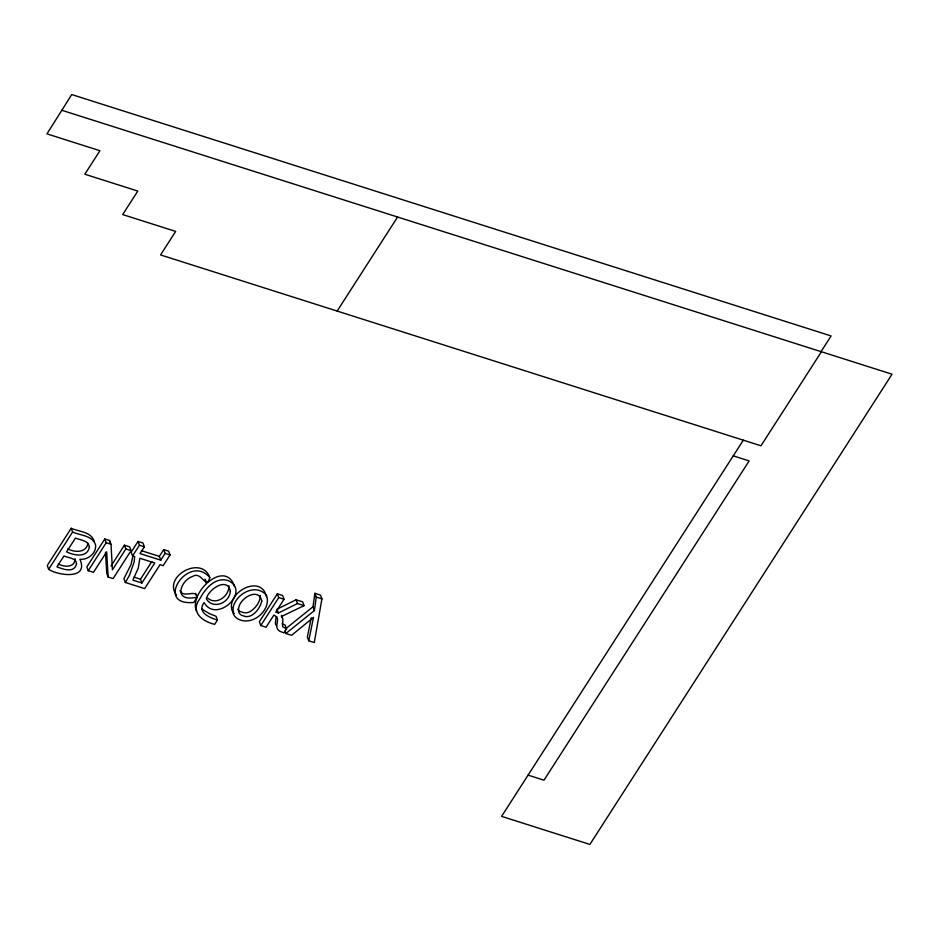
<?xml version="1.0" encoding="UTF-8"?>
<svg xmlns="http://www.w3.org/2000/svg" width="939" height="939" viewBox="0 0 939 939"><rect width="100%" height="100%" fill="white"/><g stroke="black" fill="none" stroke-linecap="round" stroke-linejoin="round"><path stroke-width="1.41" d="M133.009 555.465L131.073 564.421L123.936 578.706L125.345 582.473L144.653 588.612L160.041 564.668L163.175 565.665L170.053 554.949L168.656 551.181L163.715 549.62L159.36 556.393L160.769 560.172L165.123 553.388L163.715 549.62M284.928 630.996L285.867 633.508L314.401 610.55L313.004 606.77L314.858 593.319L320.528 595.126L321.924 598.894L314.283 642.534L308.755 640.785L307.358 637.018L311.255 617.733M314.401 610.55L316.255 597.087L314.858 593.319M276.136 616.817L275.362 623.226L276.207 625.574M308.755 640.785L313.485 617.369L291.595 635.327L285.867 633.508M87.973 543.27C86.376 553.024 74.651 552.613 67.761 548.857M125.345 582.473L129.523 575.173L134.183 561.874L134.641 556.592L132.552 555.935L131.155 552.167L138.033 541.451L142.974 543.024L144.371 546.791L140.017 553.576L160.769 560.172M821.038 351.632L831.109 335.951L71.763 94.569L46.95 133.866L99.933 150.71L84.815 174.22L137.798 191.063L122.692 214.573L175.663 231.417L160.557 254.927L760.977 445.79L821.414 351.749M71.2 528.281L47.255 565.536L48.652 569.316C58.195 575.689 89.182 579.95 79.909 559.292C87.867 560.137 96.6 553.235 95.555 544.878C92.55 535.347 80.12 535.488 72.596 532.049L71.2 528.281C78.723 531.72 91.153 531.58 94.146 541.11M48.652 569.316L72.596 532.049M124.418 545.195L125.826 548.975L112.434 569.82L111.002 544.256L109.593 540.488L104.804 538.963L86.846 566.91L88.243 570.689L93.489 572.356L106.67 551.827L108.149 577.016L113.103 578.588L131.073 550.641L129.664 546.862L124.418 545.195L111.025 566.041M88.243 570.689L106.201 542.73L104.804 538.963M132.552 555.935L139.442 545.219L138.033 541.451M141.895 582.978L132.869 580.114L138.279 568.072L139.852 558.259L154.747 562.989L141.895 582.978L140.498 579.21L151.825 561.569M337.16 311.067L397.584 217.015M197.225 597.157L193.833 602.439C153.139 606.254 188.528 552.484 209.808 577.567C206.122 590.572 201.709 570.806 192.847 576.311C186.204 578.577 180.523 585.49 180.84 592.662C182.823 599.587 191.838 598.296 197.225 597.157C196.169 588.565 183.469 598.894 180.018 590.525M217.449 620.045L214.667 624.376C202.202 621.336 189.772 611.982 200.019 598.542C205.23 588.507 215.536 576.569 228.177 580.572C251.511 591.605 216.146 623.989 204.092 602.533C196.603 612.521 209.796 617.698 217.449 620.045L216.052 616.277L209.409 613.625L201.873 609.094M278.402 612.991L277.005 609.223L296.078 599.775L302.675 601.864L304.083 605.632L297.487 603.542L278.402 612.991L275.761 612.146L284.036 599.27L282.639 595.49L277.334 593.812L259.375 621.759L260.772 625.527L266.077 627.217L273.895 615.057L276.911 616.935C279 620.855 275.209 625.433 277.615 629.341L279.529 631.102L283.954 632.898L286.559 628.848L285.151 625.069L282.123 623.86M260.772 625.527L278.742 597.58L277.334 593.812M743.324 440.18L501.59 816.367L589.892 844.431L892.05 374.203L61.692 110.239M285.609 628.813L313.004 606.77M304.083 605.632L281.7 616.418L282.874 619.036L282.522 626.583L286.559 628.848M733.253 455.849L749.146 460.908L543.974 780.192L528.082 775.144M316.255 597.087L321.924 598.894M139.442 545.219L144.371 546.791M165.123 553.388L170.053 554.949M141.378 550.677L159.36 556.393M106.201 542.73L111.002 544.256M125.826 548.975L131.073 550.641M278.742 597.58L284.036 599.27M205.019 579.081L206.111 582.743M134.054 577.156L140.498 579.21M58.23 563.94C64.169 567.215 75.014 567.966 75.097 558.646M207.801 598.19C216.627 605.69 229.433 595.901 228.916 585.678M176.415 594.986C162.529 576.229 201.862 554.796 209.808 577.567M196.591 611.312C188.129 593.26 225.325 558.177 234.55 586.523M296.078 599.775L297.487 603.542M205.488 580.337L206.416 582.849M195.512 593.295L196.908 597.063M108.149 577.016L106.741 573.236L105.52 552.261M266.406 596.582C261.441 574.234 227.989 591.147 231.675 609.211A14.824 11.362 -20.4 0 0 234.292 613.554M109.593 540.488L109.757 543.329M281.477 615.268L281.536 617.04M260.361 595.572C260.256 602.134 255.478 608.296 250.044 611.665A8.416 6.444 -20.4 0 1 244.046 612.744L240.149 611.5A8.474 6.491 -20.4 0 1 237.813 609.165M233.154 607.404L233.072 612.991A14.824 11.362 -20.4 0 0 237.931 618.907C251.934 626.923 271.829 610.139 266.5 595.361C256.054 582.79 236.147 593.483 233.154 607.404M230.348 591.253C229.527 603.038 213.141 609.951 206.334 598.882C208.282 589.234 227.602 576.44 230.348 591.253M89.381 547.038C87.386 558.118 73.935 555.571 66.622 551.815L75.46 538.059C80.273 540.136 88.747 540.441 89.381 547.038M261.781 601.16C260.291 606.876 256.652 612.451 251.441 615.432A8.416 6.444 -20.4 0 1 245.455 616.512L241.558 615.268A8.474 6.491 -20.4 0 1 238.717 611.395C236.311 599.657 258.882 585.678 261.781 601.16M76.529 563.705C74.392 573.565 63.242 569.292 56.962 566.851L63.969 555.947C67.937 557.93 76.282 557.801 76.529 563.705"/></g></svg>
